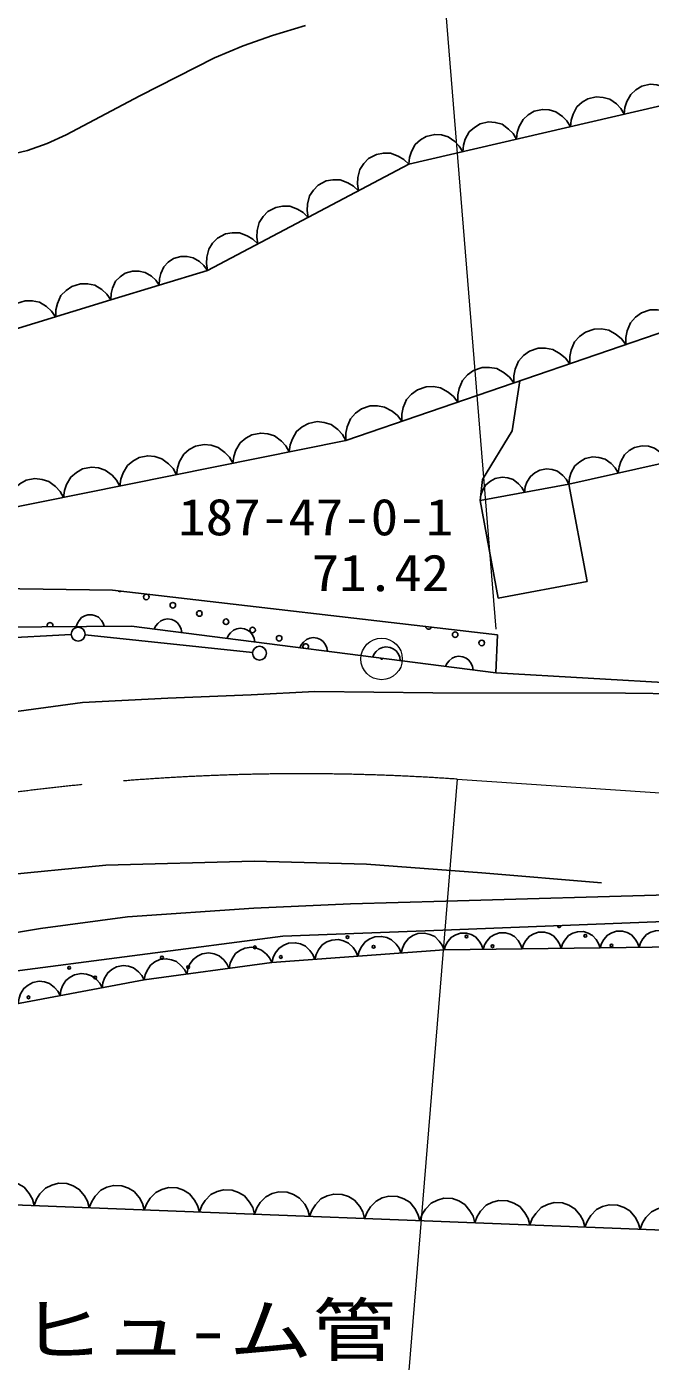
# Model space of a CAD drawing. Units: millimetres, scale not verified. Extents: x 40000 to 680000, y 20000 to 380000.
# Drawn here: x 369905 to 392311, y 270361 to 318313 of the extents above; entities that cross this region are included whole.
import ezdxf
from ezdxf.enums import TextEntityAlignment as Align

# ---------------------------------------------------------------- set-up
doc = ezdxf.new("R2010")
doc.units = ezdxf.units.MM
doc.header["$LTSCALE"] = 1000
doc.linetypes.add('CHAIN', pattern=[18.5, 12, -1.5, 3.5, -1.5])
for name, color, linetype, lineweight in [('M-BGD', 7, 'Continuous', 25), ('M-BGD-HTXT', 7, 'Continuous', 13), ('M-BMK', 2, 'CHAIN', 13)]:
    doc.layers.add(name, color=color, linetype=linetype, lineweight=lineweight)
doc.layers.add('境界結線', color=7, linetype='Continuous')
doc.styles.add('ＭＳ ゴシック', font='')
doc.styles.get('ＭＳ ゴシック').set_extended_font_data('MS Gothic')

# ---------------------------------------------------------------- blocks, each defined once
blk = doc.blocks.new('BUHIN774')
at = {"color": 7, "linetype": 'Continuous', "lineweight": 25}
blk.add_lwpolyline([(-343, 363), (-232, 413), (-120, 437), (25, 443), (144, 404), (250, 343), (357, 231), (412, 121), (444, 0), (431, -146), (401, -257), (343, -363)], dxfattribs=at)
blk = doc.blocks.new('BUHIN775')
at = {"color": 7, "linetype": 'Continuous', "lineweight": 25}
blk.add_lwpolyline([(-390, 313), (-287, 378), (-179, 416), (-36, 442), (87, 420), (201, 374), (322, 277), (392, 176), (440, 61), (447, -86), (433, -200), (390, -313)], dxfattribs=at)
blk = doc.blocks.new('BUHIN794')
at = {"color": 7, "linetype": 'Continuous', "lineweight": 25}
blk.add_lwpolyline([(548, -437), (607, -278), (627, -118), (616, 87), (548, 249), (452, 393), (282, 528), (120, 589), (-53, 620), (-256, 584), (-404, 528), (-548, 437)], dxfattribs=at)
blk = doc.blocks.new('BUHIN795')
at = {"color": 7, "linetype": 'Continuous', "lineweight": 25}
blk.add_lwpolyline([(635, -446), (690, -267), (701, -89), (675, 137), (589, 312), (473, 464), (276, 603), (94, 660), (-100, 682), (-322, 629), (-482, 557), (-635, 446)], dxfattribs=at)
blk = doc.blocks.new('BUHIN796')
at = {"color": 7, "linetype": 'Continuous', "lineweight": 25}
blk.add_lwpolyline([(657, -404), (701, -222), (701, -46), (661, 178), (565, 345), (441, 489), (237, 615), (52, 660), (-141, 670), (-358, 604), (-512, 522), (-657, 404)], dxfattribs=at)
blk = doc.blocks.new('BUHIN797')
at = {"color": 7, "linetype": 'Continuous', "lineweight": 25}
blk.add_lwpolyline([(673, -369), (707, -186), (698, -11), (648, 209), (544, 371), (414, 508), (206, 622), (20, 658), (-172, 659), (-385, 583), (-534, 494), (-673, 369)], dxfattribs=at)
blk = doc.blocks.new('BUHIN816')
at = {"color": 7, "linetype": 'Continuous', "lineweight": 25}
blk.add_lwpolyline([(741, -657), (837, -437), (876, -214), (876, 78), (791, 311), (666, 521), (437, 724), (213, 823), (-29, 879), (-318, 844), (-531, 775), (-741, 657)], dxfattribs=at)
blk = doc.blocks.new('BUHIN831')
at = {"color": 7, "linetype": 'Continuous', "lineweight": 25}
blk.add_lwpolyline([(914, -484), (957, -237), (942, -1), (870, 294), (727, 511), (548, 693), (265, 843), (14, 888), (-245, 885), (-530, 778), (-730, 656), (-914, 484)], dxfattribs=at)
blk = doc.blocks.new('BUHIN832')
at = {"color": 7, "linetype": 'Continuous', "lineweight": 25}
blk.add_lwpolyline([(997, -370), (1008, -113), (960, 126), (847, 417), (672, 618), (466, 780), (157, 895), (-105, 907), (-369, 869), (-645, 722), (-832, 570), (-997, 370)], dxfattribs=at)
blk = doc.blocks.new('BUHIN834')
at = {"color": 7, "linetype": 'Continuous', "lineweight": 25}
blk.add_lwpolyline([(712, -390), (748, -197), (739, -12), (686, 221), (576, 392), (438, 537), (217, 658), (21, 697), (-183, 697), (-407, 617), (-565, 523), (-712, 390)], dxfattribs=at)
blk = doc.blocks.new('BUHIN835')
at = {"color": 7, "linetype": 'Continuous', "lineweight": 25}
blk.add_lwpolyline([(814, -409), (847, -191), (829, 17), (760, 276), (630, 463), (469, 620), (217, 747), (-5, 782), (-233, 774), (-482, 675), (-655, 563), (-814, 409)], dxfattribs=at)
blk = doc.blocks.new('BUHIN841')
at = {"color": 7, "linetype": 'Continuous', "lineweight": 25}
blk.add_lwpolyline([(962, -392), (980, -142), (941, 93), (840, 381), (675, 583), (479, 747), (180, 869), (-75, 889), (-334, 860), (-608, 725), (-795, 582), (-962, 392)], dxfattribs=at)
blk = doc.blocks.new('BUHIN842')
at = {"color": 7, "linetype": 'Continuous', "lineweight": 25}
blk.add_lwpolyline([(837, -346), (854, -127), (821, 78), (734, 329), (591, 506), (420, 650), (161, 757), (-62, 775), (-288, 751), (-527, 634), (-691, 511), (-837, 346)], dxfattribs=at)
blk = doc.blocks.new('BUHIN843')
at = {"color": 7, "linetype": 'Continuous', "lineweight": 25}
blk.add_lwpolyline([(1002, -204), (974, 42), (893, 262), (743, 522), (547, 687), (327, 810), (16, 873), (-235, 846), (-480, 771), (-720, 590), (-875, 418), (-1002, 204)], dxfattribs=at)
blk = doc.blocks.new('BUHIN844')
at = {"color": 7, "linetype": 'Continuous', "lineweight": 25}
blk.add_lwpolyline([(891, -438), (925, -201), (904, 26), (827, 307), (683, 511), (506, 681), (230, 817), (-12, 853), (-261, 842), (-531, 732), (-719, 608), (-891, 438)], dxfattribs=at)
blk = doc.blocks.new('BUHIN1772')
at = {"color": 95, "linetype": 'Continuous', "lineweight": 13}
for radius in [746, 22.5]:
    blk.add_circle((0, 0), radius, dxfattribs=at)

msp = doc.modelspace()

# ---------------------------------------------------------------- linework, layer by layer
at = {"layer": 'M-BGD'}
for p, q in [((383636, 313368), (397180, 316522)), ((376399, 309554), (383636, 313368)), ((372931, 308503), (376399, 309554)), ((359032, 304221), (372931, 308503)), ((381369, 303444), (395456, 308272)), ((387627, 305589), (387347, 303789)), ((387347, 303789), (386280, 302048)), ((361090, 299354), (381369, 303444)), ((389384, 301881), (396494, 303475)), ((386280, 302048), (386192, 301285)), ((386192, 301285), (389384, 301881)), ((386192, 301285), (389384, 301881)), ((389384, 301881), (390038, 298380)), ((386845, 297784), (386192, 301285)), ((390038, 298380), (386845, 297784)), ((364895, 298177), (372992, 298063)), ((372992, 298063), (386820, 296466)), ((366320, 296206), (371504, 296474)), ((373676, 296780), (367718, 296723)), ((372002, 296461), (378021, 295827)), ((386757, 295103), (373676, 296780)), ((386820, 296466), (386757, 295103)), ((396506, 294527), (386757, 295103)), ((371913, 294035), (367321, 293415)), ((374972, 294184), (371913, 294035)), ((377971, 294302), (374972, 294184)), ((380258, 294421), (377971, 294302)), ((384498, 294380), (380258, 294421)), ((391417, 294362), (384498, 294380)), ((396380, 294305), (391417, 294362)), ((366317, 287562), (372747, 288193)), ((372747, 288193), (378080, 288333)), ((378080, 288333), (382115, 288228)), ((382115, 288228), (386255, 287912)), ((386255, 287912), (390562, 287547)), ((378060, 286647), (381535, 286801)), ((381535, 286801), (384968, 286898)), ((384968, 286898), (393355, 287136)), ((370398, 285911), (373526, 286328)), ((373526, 286328), (378060, 286647)), ((366435, 285259), (370398, 285911)), ((379109, 285634), (384851, 285852)), ((384851, 285852), (393126, 286174)), ((366607, 284009), (379109, 285634)), ((384903, 285142), (378710, 284686)), ((393310, 285254), (384903, 285142)), ((378710, 284686), (374125, 284062)), ((374125, 284062), (363568, 282094)), ((360280, 276346), (415688, 274184))]:
    msp.add_line(p, q, dxfattribs=at)
msp.add_lwpolyline([(367815, 313359), (369936, 313861), (370637, 314114), (371318, 314424), (373972, 315834), (376654, 317190), (377684, 317623), (378734, 318001), (379922, 318350)], dxfattribs=at)
for centre, radius in [((374201, 297823), 99.5), ((375156, 297526), 99.5), ((376111, 297230), 99.5), ((377066, 296933), 99.5), ((371754, 296487), 249), ((378021, 296636), 99.5), ((378975, 296339), 99.5), ((385299, 296468), 99.5), ((378270, 295801), 249), ((386254, 296171), 99.5), ((381432, 285603), 49.8), ((385704, 285625), 49.8), ((386642, 285278), 49.8), ((389976, 285646), 49.8), ((390914, 285300), 49.8), ((374765, 284867), 49.8), ((378098, 285235), 49.8), ((379037, 284888), 49.8), ((382370, 285257), 49.8), ((371431, 284499), 49.8), ((375703, 284520), 49.8), ((372369, 284152), 49.8), ((369973, 283438), 49.8)]:
    msp.add_circle(centre, radius, dxfattribs=at)
for centre, radius, start, end in [((373246, 298120), 99.5, 232.8354, 293.9919), ((370742, 296804), 99.5, 329.1987, 211.898), ((384344, 296765), 99.5, 180.668, 346.1592), ((379930, 296042), 99.5, 312.9982, 212.3909), ((389038, 285993), 49.8, 155.9282, 28.5257)]:
    msp.add_arc(centre, radius, start, end, dxfattribs=at)
at = {"layer": 'M-BGD-HTXT'}
for p, q in [((386768, 296671), (384059, 330029)), ((385375, 291276), (381726, 246777))]:
    msp.add_line(p, q, dxfattribs=at)
at = {"layer": 'M-BMK'}
msp.add_line((385375, 291276), (429920, 288259), dxfattribs=at)
msp.add_line((385375, 291276), (429920, 288259), dxfattribs=at)
for end in [105.54016, 105.54013]:
    msp.add_arc((379792, 211471), 80000, 85.99872, end, dxfattribs=at)

# ---------------------------------------------------------------- block references
at = {"layer": 'M-BGD', "rotation": 39.30197}
for name, p in [('BUHIN844', (392343, 315396)), ('BUHIN844', (390408, 314945)), ('BUHIN844', (388473, 314495)), ('BUHIN844', (386538, 314044)), ('BUHIN844', (384603, 313594)), ('BUHIN843', (382731, 312892)), ('BUHIN843', (380922, 311938)), ('BUHIN843', (379113, 310985)), ('BUHIN843', (377304, 310031)), ('BUHIN842', (375532, 309292)), ('BUHIN842', (373798, 308766)), ('BUHIN841', (371939, 308197)), ('BUHIN841', (369953, 307586)), ('BUHIN832', (392437, 307237)), ('BUHIN832', (390425, 306548)), ('BUHIN832', (388412, 305858)), ('BUHIN832', (386400, 305168)), ('BUHIN832', (384387, 304478)), ('BUHIN832', (382375, 303789)), ('BUHIN831', (380355, 303239)), ('BUHIN831', (378327, 302830)), ('BUHIN831', (376299, 302421)), ('BUHIN835', (392050, 302479)), ('BUHIN831', (374271, 302012)), ('BUHIN835', (390273, 302080)), ('BUHIN831', (372243, 301603)), ('BUHIN834', (388586, 301732)), ('BUHIN831', (370216, 301194)), ('BUHIN834', (386990, 301434)), ('BUHIN775', (372187, 296766)), ('BUHIN774', (374984, 296612)), ('BUHIN774', (377601, 296277)), ('BUHIN774', (380217, 295942)), ('BUHIN774', (382833, 295606)), ('BUHIN774', (385449, 295271)), ('BUHIN795', (381033, 284857)), ('BUHIN795', (382581, 284971)), ('BUHIN795', (384129, 285085)), ('BUHIN794', (385604, 285152)), ('BUHIN794', (387005, 285170)), ('BUHIN794', (388406, 285189)), ('BUHIN794', (389807, 285208)), ('BUHIN794', (391208, 285226)), ('BUHIN794', (392609, 285245)), ('BUHIN796', (376418, 284374)), ('BUHIN796', (377946, 284582)), ('BUHIN795', (379484, 284743)), ('BUHIN797', (373371, 283921)), ('BUHIN796', (374889, 284166)), ('BUHIN797', (371863, 283640)), ('BUHIN797', (370355, 283359)), ('BUHIN816', (369185, 275999)), ('BUHIN816', (371163, 275921)), ('BUHIN816', (373142, 275844)), ('BUHIN816', (375121, 275767)), ('BUHIN816', (377100, 275690)), ('BUHIN816', (379079, 275613)), ('BUHIN816', (381058, 275535)), ('BUHIN816', (383037, 275458)), ('BUHIN816', (385016, 275381)), ('BUHIN816', (386994, 275304)), ('BUHIN816', (388973, 275226)), ('BUHIN816', (390952, 275149)), ('BUHIN816', (392931, 275072))]:
    msp.add_blockref(name, p, dxfattribs=at)
at = {"layer": '境界結線', "rotation": 39.30197}
msp.add_blockref('BUHIN1772', (382655, 295596), dxfattribs=at)

# ---------------------------------------------------------------- texts
at = {"layer": 'M-BGD-HTXT', "style": 'ＭＳ ゴシック'}
for s, height, width, p in [('187-47-0-1', 1320, 1.1, (375350, 299642)), ('71.42', 1320, 1.1, (380147, 297636)), ('ヒュ-ム管', 1833, 1.2, (369677, 270020))]:
    msp.add_text(s, height=height, dxfattribs=dict(at, width=width)).set_placement(p, align=Align.BOTTOM_LEFT)

doc.saveas('drawing.dxf')
